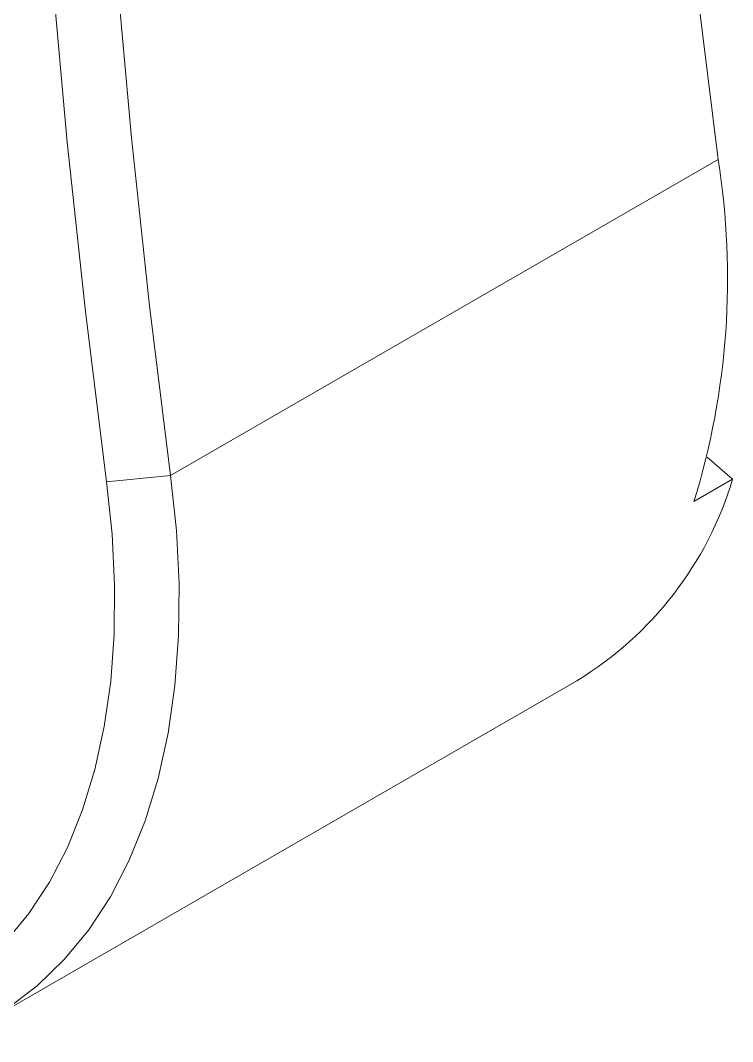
# Model space of a CAD drawing. Header units: inches. Extents: x 0.1 to 10.9, y 0 to 8.5.
# Drawn here: x 9.9429 to 10.2035, y 5.4778 to 5.8516 of the extents above; entities that cross this region are included whole.
import ezdxf

# ---------------------------------------------------------------- set-up
doc = ezdxf.new("R2010")
doc.units = ezdxf.units.IN
doc.header["$MEASUREMENT"] = 0

msp = doc.modelspace()

# ---------------------------------------------------------------- linework, layer by layer
at = {"color": 7, "linetype": 'Continuous', "lineweight": 18}
for p, q in [((9.997833728, 5.6850443732), (10.1981806493, 5.8007021891)), ((10.1941358909, 5.6916902165), (10.2034629149, 5.6836204521)), ((9.997833728, 5.6850443732), (9.9744221358, 5.682727405)), ((10.2034629149, 5.6836204521), (10.1893207793, 5.675456371)), ((9.9319572668, 5.4860900721), (10.1464463238, 5.6099119691))]:
    msp.add_line(p, q, dxfattribs=at)
at = {"color": 7, "linetype": 'Continuous', "lineweight": 18, "flags": 128}
for points in [[(9.9744221358, 5.682727405), (9.9666798814, 5.7450653383), (9.9600395205, 5.806949471), (9.9545042534, 5.8683499807)], [(9.9780174674, 5.869719895), (9.9835244934, 5.8086326532), (9.9901309748, 5.7470642559), (9.997833728, 5.6850443732)], [(10.1981806493, 5.8007021891), (10.1904778962, 5.8627220717)], [(9.997833728, 5.6850443732), (9.9999618451, 5.6649041768), (10.0009379608, 5.6453033577), (10.0007572832, 5.626338142), (9.9994206993, 5.6081016354), (9.9969347707, 5.5906833659), (9.9933117015, 5.5741688448), (9.9885692785, 5.5586391467), (9.9827307835, 5.5441705112), (9.9758248794, 5.5308339689), (9.9678854692, 5.5186949928), (9.9589515298, 5.5078131765), (9.9490669203, 5.4982419419), (9.9382801671, 5.490028277), (9.9266442255, 5.4832125049), (9.9142162197, 5.4778280862)], [(9.8949855029, 5.4858719323), (9.9067921085, 5.49098713), (9.917846253, 5.4974621135), (9.9280936685, 5.5052650952), (9.9374840475, 5.514357768), (9.94597129, 5.5246954936), (9.9535137297, 5.5362275209), (9.9600743386, 5.548897236), (9.9656209088, 5.5626424398), (9.9701262107, 5.577395653), (9.9735681264, 5.593084448), (9.9759297585, 5.609631804), (9.9771995133, 5.6269564853), (9.977371157, 5.6449734402), (9.976443847, 5.6635942183), (9.9744221358, 5.682727405)]]:
    msp.add_lwpolyline(points, dxfattribs=at)
at = {"color": 7, "linetype": 'Continuous', "lineweight": 18}
for centre, radius, start, end in [((9.9248820331, 5.7570990095), 0.2767550738907654, 342.8424860886, 9.0648055349), ((10.0791183618, 5.7208995598), 0.1298125562156122, 301.2420905311, 343.3110111517)]:
    msp.add_arc(centre, radius, start, end, dxfattribs=at)

doc.saveas('drawing.dxf')
